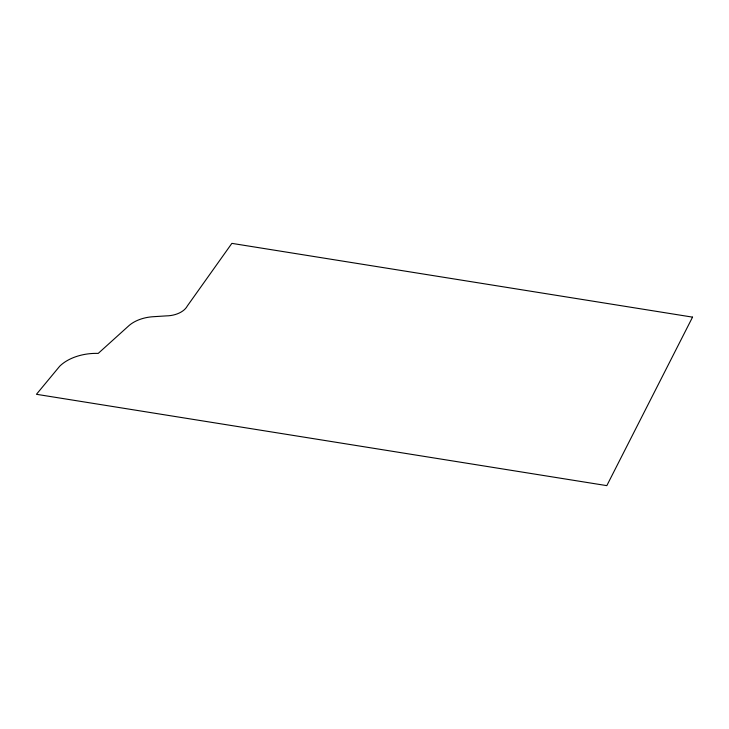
<?xml version="1.0" encoding="UTF-8"?>
<svg xmlns="http://www.w3.org/2000/svg" width="729" height="729" viewBox="0 0 729 729"><rect width="100%" height="100%" fill="white"/><g stroke="black" fill="none" stroke-linecap="round" stroke-linejoin="round"><path stroke-width="1.09" d="M692.55 317.133L606.82 485.632L36.45 394.298L59.714 366.213A40.469 25.251 -4.1 0 1 98.224 353.401L128.204 326.319A31.566 19.692 -4.1 0 1 154.101 316.659L166.33 315.885A21.123 13.177 -4.1 0 0 187.317 305.998L231.868 243.368L692.55 317.133"/></g></svg>
